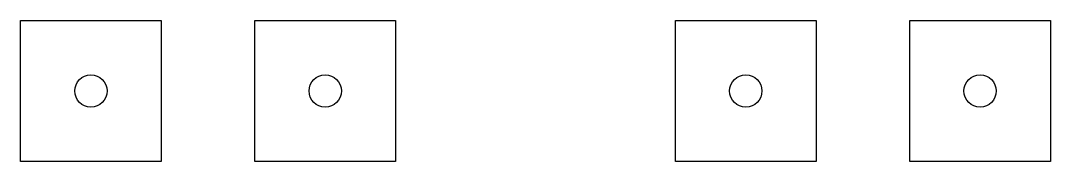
# Model space of a CAD drawing. Header units: inches. Extents: x -1.73 to 1.75, y 0.16 to 4.64.
# Drawn here: x -0.5109 to -0.0713, y 3.5133 to 3.5733 of the extents above; entities that cross this region are included whole.
import ezdxf

# ---------------------------------------------------------------- set-up
doc = ezdxf.new("R2010")
doc.units = ezdxf.units.IN
doc.header["$MEASUREMENT"] = 0
doc.layers.add('BLACK', color=250, linetype='CONTINUOUS')

msp = doc.modelspace()

# ---------------------------------------------------------------- linework, layer by layer
at = {"layer": 'BLACK', "linetype": 'CONTINUOUS'}
for p, q in [((-0.51087, 3.51331), (-0.51087, 3.57331)), ((-0.51087, 3.57331), (-0.45087, 3.57331)), ((-0.45087, 3.57331), (-0.45087, 3.51331)), ((-0.41087, 3.51331), (-0.41087, 3.57331)), ((-0.41087, 3.57331), (-0.35087, 3.57331)), ((-0.35087, 3.57331), (-0.35087, 3.51331)), ((-0.23135, 3.51331), (-0.23135, 3.57331)), ((-0.23135, 3.57331), (-0.17135, 3.57331)), ((-0.17135, 3.57331), (-0.17135, 3.51331)), ((-0.13135, 3.51331), (-0.13135, 3.57331)), ((-0.13135, 3.57331), (-0.07135, 3.57331)), ((-0.07135, 3.57331), (-0.07135, 3.51331)), ((-0.45087, 3.51331), (-0.51087, 3.51331)), ((-0.35087, 3.51331), (-0.41087, 3.51331)), ((-0.17135, 3.51331), (-0.23135, 3.51331)), ((-0.07135, 3.51331), (-0.13135, 3.51331))]:
    msp.add_line(p, q, dxfattribs=at)
at = {"layer": 'BLACK'}
for centre in [(-0.48087, 3.54331), (-0.38087, 3.54331), (-0.20135, 3.54331), (-0.10135, 3.54331)]:
    msp.add_circle(centre, 0.00689, dxfattribs=at)
at = {"layer": 'WHITE'}
for centre in [(-0.48087, 3.54331), (-0.38087, 3.54331), (-0.20135, 3.54331), (-0.10135, 3.54331)]:
    msp.add_circle(centre, 0.00689, dxfattribs=at)

doc.saveas('drawing.dxf')
